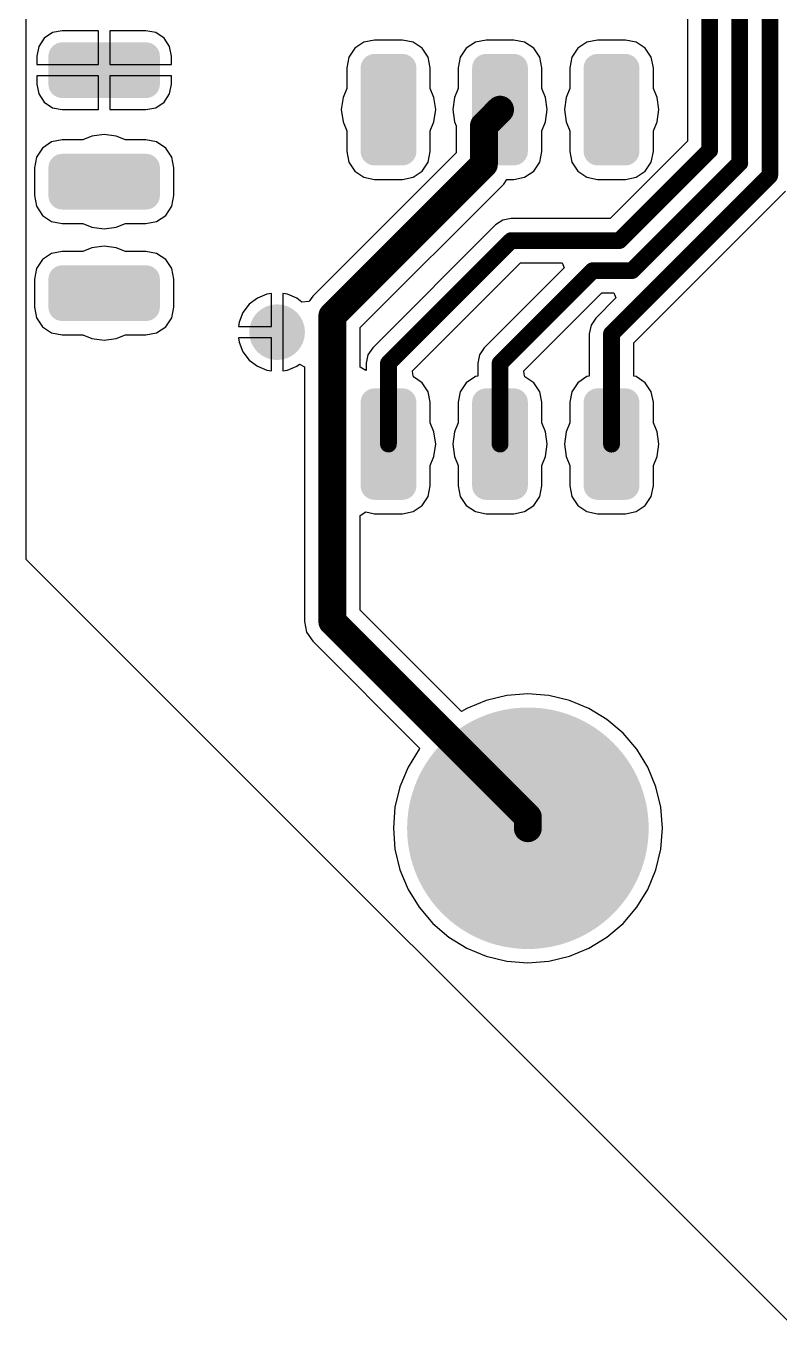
# Model space of a CAD drawing. Header units: millimetres. Extents: x 0 to 2.36, y 0 to 2.36.
# Drawn here: x 0 to 0.676, y 0 to 1.17 of the extents above; entities that cross this region are included whole.
import ezdxf

# ---------------------------------------------------------------- set-up
doc = ezdxf.new("R2010")
doc.units = ezdxf.units.MM
doc.header["$MEASUREMENT"] = 0
for name, color, linetype in [('PadHoleLayer', 156, 'Continuous'), ('TopLayer', 1, 'Continuous'), ('ViaHoleLayer', 16, 'Continuous')]:
    doc.layers.add(name, color=color, linetype=linetype)

# ---------------------------------------------------------------- blocks, each defined once
blk = doc.blocks.new('___6_______B_1')
at = {"layer": 'PadHoleLayer'}
h = blk.add_hatch(color=156, dxfattribs=at)
edge = h.paths.add_edge_path()
edge.add_arc((0, 0), 0.0169, 0, 360)
h = blk.add_hatch(color=156, dxfattribs=at)
edge = h.paths.add_edge_path()
edge.add_arc((0, -0.1), 0.0169, 0, 360)
h = blk.add_hatch(color=156, dxfattribs=at)
edge = h.paths.add_edge_path()
edge.add_arc((0, -0.2), 0.0169, 0, 360)
h = blk.add_hatch(color=156, dxfattribs=at)
edge = h.paths.add_edge_path()
edge.add_arc((0, -0.3), 0.0169, 0, 360)
h = blk.add_hatch(color=156, dxfattribs=at)
edge = h.paths.add_edge_path()
edge.add_arc((0, -0.4), 0.0169, 0, 360)
h = blk.add_hatch(color=156, dxfattribs=at)
edge = h.paths.add_edge_path()
edge.add_arc((0, -0.5), 0.0169, 0, 360)
at = {"layer": 'TopLayer'}
h = blk.add_hatch(color=1, dxfattribs=at)
edge = h.paths.add_edge_path()
edge.add_arc((0.0375, 0.0125), 0.0125, 0, 90)
edge.add_line((0.0375, 0.025), (-0.0375, 0.025))
edge.add_arc((-0.0375, 0.0125), 0.0125, 90, 180)
edge.add_line((-0.05, 0.0125), (-0.05, -0.0125))
edge.add_arc((-0.0375, -0.0125), 0.0125, 180, 270)
edge.add_line((-0.0375, -0.025), (0.0375, -0.025))
edge.add_arc((0.0375, -0.0125), 0.0125, 270, 360)
edge.add_line((0.05, -0.0125), (0.05, 0.0125))
h = blk.add_hatch(color=1, dxfattribs=at)
edge = h.paths.add_edge_path()
edge.add_arc((0.0375, -0.0875), 0.0125, 0, 90)
edge.add_line((0.0375, -0.075), (-0.0375, -0.075))
edge.add_arc((-0.0375, -0.0875), 0.0125, 90, 180)
edge.add_line((-0.05, -0.0875), (-0.05, -0.1125))
edge.add_arc((-0.0375, -0.1125), 0.0125, 180, 270)
edge.add_line((-0.0375, -0.125), (0.0375, -0.125))
edge.add_arc((0.0375, -0.1125), 0.0125, 270, 360)
edge.add_line((0.05, -0.1125), (0.05, -0.0875))
h = blk.add_hatch(color=1, dxfattribs=at)
edge = h.paths.add_edge_path()
edge.add_arc((0.0375, -0.1875), 0.0125, 0, 90)
edge.add_line((0.0375, -0.175), (-0.0375, -0.175))
edge.add_arc((-0.0375, -0.1875), 0.0125, 90, 180)
edge.add_line((-0.05, -0.1875), (-0.05, -0.2125))
edge.add_arc((-0.0375, -0.2125), 0.0125, 180, 270)
edge.add_line((-0.0375, -0.225), (0.0375, -0.225))
edge.add_arc((0.0375, -0.2125), 0.0125, 270, 360)
edge.add_line((0.05, -0.2125), (0.05, -0.1875))
h = blk.add_hatch(color=1, dxfattribs=at)
edge = h.paths.add_edge_path()
edge.add_arc((0.0375, -0.2875), 0.0125, 0, 90)
edge.add_line((0.0375, -0.275), (-0.0375, -0.275))
edge.add_arc((-0.0375, -0.2875), 0.0125, 90, 180)
edge.add_line((-0.05, -0.2875), (-0.05, -0.3125))
edge.add_arc((-0.0375, -0.3125), 0.0125, 180, 270)
edge.add_line((-0.0375, -0.325), (0.0375, -0.325))
edge.add_arc((0.0375, -0.3125), 0.0125, 270, 360)
edge.add_line((0.05, -0.3125), (0.05, -0.2875))
h = blk.add_hatch(color=1, dxfattribs=at)
edge = h.paths.add_edge_path()
edge.add_arc((0.0375, -0.3875), 0.0125, 0, 90)
edge.add_line((0.0375, -0.375), (-0.0375, -0.375))
edge.add_arc((-0.0375, -0.3875), 0.0125, 90, 180)
edge.add_line((-0.05, -0.3875), (-0.05, -0.4125))
edge.add_arc((-0.0375, -0.4125), 0.0125, 180, 270)
edge.add_line((-0.0375, -0.425), (0.0375, -0.425))
edge.add_arc((0.0375, -0.4125), 0.0125, 270, 360)
edge.add_line((0.05, -0.4125), (0.05, -0.3875))
h = blk.add_hatch(color=1, dxfattribs=at)
edge = h.paths.add_edge_path()
edge.add_arc((0.0375, -0.4875), 0.0125, 0, 90)
edge.add_line((0.0375, -0.475), (-0.0375, -0.475))
edge.add_arc((-0.0375, -0.4875), 0.0125, 90, 180)
edge.add_line((-0.05, -0.4875), (-0.05, -0.5125))
edge.add_arc((-0.0375, -0.5125), 0.0125, 180, 270)
edge.add_line((-0.0375, -0.525), (0.0375, -0.525))
edge.add_arc((0.0375, -0.5125), 0.0125, 270, 360)
edge.add_line((0.05, -0.5125), (0.05, -0.4875))
blk = doc.blocks.new('PCBC_________1_25')
at = {"layer": 'PadHoleLayer'}
h = blk.add_hatch(color=156, dxfattribs=at)
edge = h.paths.add_edge_path()
edge.add_arc((0, 0.2), 0.0169, 0, 360)
h = blk.add_hatch(color=156, dxfattribs=at)
edge = h.paths.add_edge_path()
edge.add_arc((0.3, 0.2), 0.0169, 0, 360)
h = blk.add_hatch(color=156, dxfattribs=at)
edge = h.paths.add_edge_path()
edge.add_arc((0, 0.1), 0.0169, 0, 360)
h = blk.add_hatch(color=156, dxfattribs=at)
edge = h.paths.add_edge_path()
edge.add_arc((0.3, 0.1), 0.0169, 0, 360)
h = blk.add_hatch(color=156, dxfattribs=at)
edge = h.paths.add_edge_path()
edge.add_arc((0, 0), 0.0169, 0, 360)
h = blk.add_hatch(color=156, dxfattribs=at)
edge = h.paths.add_edge_path()
edge.add_arc((0.3, 0), 0.0169, 0, 360)
at = {"layer": 'TopLayer'}
h = blk.add_hatch(color=1, dxfattribs=at)
edge = h.paths.add_edge_path()
edge.add_arc((-0.0375, 0.1875), 0.0125, 180, 270)
edge.add_line((-0.0375, 0.175), (0.0375, 0.175))
edge.add_arc((0.0375, 0.1875), 0.0125, 270, 360)
edge.add_line((0.05, 0.1875), (0.05, 0.2125))
edge.add_arc((0.0375, 0.2125), 0.0125, 0, 90)
edge.add_line((0.0375, 0.225), (-0.0375, 0.225))
edge.add_arc((-0.0375, 0.2125), 0.0125, 90, 180)
edge.add_line((-0.05, 0.2125), (-0.05, 0.1875))
h = blk.add_hatch(color=1, dxfattribs=at)
edge = h.paths.add_edge_path()
edge.add_arc((0.2625, 0.1875), 0.0125, 180, 270)
edge.add_line((0.2625, 0.175), (0.3375, 0.175))
edge.add_arc((0.3375, 0.1875), 0.0125, 270, 360)
edge.add_line((0.35, 0.1875), (0.35, 0.2125))
edge.add_arc((0.3375, 0.2125), 0.0125, 0, 90)
edge.add_line((0.3375, 0.225), (0.2625, 0.225))
edge.add_arc((0.2625, 0.2125), 0.0125, 90, 180)
edge.add_line((0.25, 0.2125), (0.25, 0.1875))
h = blk.add_hatch(color=1, dxfattribs=at)
edge = h.paths.add_edge_path()
edge.add_arc((-0.0375, 0.0875), 0.0125, 180, 270)
edge.add_line((-0.0375, 0.075), (0.0375, 0.075))
edge.add_arc((0.0375, 0.0875), 0.0125, 270, 360)
edge.add_line((0.05, 0.0875), (0.05, 0.1125))
edge.add_arc((0.0375, 0.1125), 0.0125, 0, 90)
edge.add_line((0.0375, 0.125), (-0.0375, 0.125))
edge.add_arc((-0.0375, 0.1125), 0.0125, 90, 180)
edge.add_line((-0.05, 0.1125), (-0.05, 0.0875))
h = blk.add_hatch(color=1, dxfattribs=at)
edge = h.paths.add_edge_path()
edge.add_arc((0.2625, 0.0875), 0.0125, 180, 270)
edge.add_line((0.2625, 0.075), (0.3375, 0.075))
edge.add_arc((0.3375, 0.0875), 0.0125, 270, 360)
edge.add_line((0.35, 0.0875), (0.35, 0.1125))
edge.add_arc((0.3375, 0.1125), 0.0125, 0, 90)
edge.add_line((0.3375, 0.125), (0.2625, 0.125))
edge.add_arc((0.2625, 0.1125), 0.0125, 90, 180)
edge.add_line((0.25, 0.1125), (0.25, 0.0875))
h = blk.add_hatch(color=1, dxfattribs=at)
edge = h.paths.add_edge_path()
edge.add_arc((-0.0375, -0.0125), 0.0125, 180, 270)
edge.add_line((-0.0375, -0.025), (0.0375, -0.025))
edge.add_arc((0.0375, -0.0125), 0.0125, 270, 360)
edge.add_line((0.05, -0.0125), (0.05, 0.0125))
edge.add_arc((0.0375, 0.0125), 0.0125, 0, 90)
edge.add_line((0.0375, 0.025), (-0.0375, 0.025))
edge.add_arc((-0.0375, 0.0125), 0.0125, 90, 180)
edge.add_line((-0.05, 0.0125), (-0.05, -0.0125))
h = blk.add_hatch(color=1, dxfattribs=at)
edge = h.paths.add_edge_path()
edge.add_arc((0.2625, -0.0125), 0.0125, 180, 270)
edge.add_line((0.2625, -0.025), (0.3375, -0.025))
edge.add_arc((0.3375, -0.0125), 0.0125, 270, 360)
edge.add_line((0.35, -0.0125), (0.35, 0.0125))
edge.add_arc((0.3375, 0.0125), 0.0125, 0, 90)
edge.add_line((0.3375, 0.025), (0.2625, 0.025))
edge.add_arc((0.2625, 0.0125), 0.0125, 90, 180)
edge.add_line((0.25, 0.0125), (0.25, -0.0125))

msp = doc.modelspace()

# ---------------------------------------------------------------- hatches: boundary and pattern name
at = {"layer": 'PadHoleLayer'}
h = msp.add_hatch(color=156, dxfattribs=at)
edge = h.paths.add_edge_path()
edge.add_arc((0.45, 0.45), 0.065, 0, 360)
at = {"layer": 'TopLayer'}
h = msp.add_hatch(color=1, dxfattribs=at)
edge = h.paths.add_edge_path()
edge.add_arc((0.2251, 0.895), 0.025, 0, 360)
h = msp.add_hatch(color=1, dxfattribs=at)
edge = h.paths.add_edge_path()
edge.add_arc((0.45, 0.45), 0.1083, 0, 360)
at = {"layer": 'ViaHoleLayer'}
h = msp.add_hatch(color=16, dxfattribs=at)
edge = h.paths.add_edge_path()
edge.add_arc((0.2251, 0.895), 0.014, 0, 360)

# ---------------------------------------------------------------- linework, layer by layer
at = {"layer": 'TopLayer'}
for p, q in [((0, 0.6912), (0, 1.6688)), ((0.5931, 1.1818), (0.5931, 1.0662)), ((0.0163, 1.1587), (0.0113, 1.1513)), ((0.0237, 1.1637), (0.0163, 1.1587)), ((0.0325, 1.1654), (0.0237, 1.1637)), ((0.065, 1.1654), (0.0325, 1.1654)), ((0.065, 1.135), (0.065, 1.1654)), ((0.1075, 1.1654), (0.075, 1.1654)), ((0.075, 1.1654), (0.075, 1.135)), ((0.1163, 1.1637), (0.1075, 1.1654)), ((0.1237, 1.1587), (0.1163, 1.1637)), ((0.1287, 1.1513), (0.1237, 1.1587)), ((0.0113, 1.1513), (0.0096, 1.1425)), ((0.1304, 1.1425), (0.1287, 1.1513)), ((0.2948, 1.1497), (0.2894, 1.1416)), ((0.3029, 1.1551), (0.2948, 1.1497)), ((0.3125, 1.157), (0.3029, 1.1551)), ((0.3375, 1.157), (0.3125, 1.157)), ((0.3471, 1.1551), (0.3375, 1.157)), ((0.3552, 1.1497), (0.3471, 1.1551)), ((0.3606, 1.1416), (0.3552, 1.1497)), ((0.3948, 1.1497), (0.3894, 1.1416)), ((0.4029, 1.1551), (0.3948, 1.1497)), ((0.4125, 1.157), (0.4029, 1.1551)), ((0.4375, 1.157), (0.4125, 1.157)), ((0.4471, 1.1551), (0.4375, 1.157)), ((0.4552, 1.1497), (0.4471, 1.1551)), ((0.4606, 1.1416), (0.4552, 1.1497)), ((0.4948, 1.1497), (0.4894, 1.1416)), ((0.5029, 1.1551), (0.4948, 1.1497)), ((0.5125, 1.157), (0.5029, 1.1551)), ((0.5375, 1.157), (0.5125, 1.157)), ((0.5471, 1.1551), (0.5375, 1.157)), ((0.5552, 1.1497), (0.5471, 1.1551)), ((0.5606, 1.1416), (0.5552, 1.1497)), ((0.0096, 1.1425), (0.0096, 1.135)), ((0.0096, 1.135), (0.065, 1.135)), ((0.075, 1.135), (0.1304, 1.135)), ((0.1304, 1.135), (0.1304, 1.1425)), ((0.2894, 1.1416), (0.2875, 1.1321)), ((0.3625, 1.1321), (0.3606, 1.1416)), ((0.3894, 1.1416), (0.3875, 1.1321)), ((0.4625, 1.1321), (0.4606, 1.1416)), ((0.4894, 1.1416), (0.4875, 1.1321)), ((0.5625, 1.1321), (0.5606, 1.1416)), ((0.065, 1.125), (0.0096, 1.125)), ((0.0096, 1.125), (0.0096, 1.1175)), ((0.065, 1.0946), (0.065, 1.125)), ((0.1304, 1.125), (0.075, 1.125)), ((0.075, 1.125), (0.075, 1.0946)), ((0.1304, 1.1175), (0.1304, 1.125)), ((0.2875, 1.1321), (0.2875, 1.1136)), ((0.3625, 1.1136), (0.3625, 1.1321)), ((0.3875, 1.1321), (0.3875, 1.1136)), ((0.4625, 1.1136), (0.4625, 1.1321)), ((0.4875, 1.1321), (0.4875, 1.1136)), ((0.5625, 1.1136), (0.5625, 1.1321)), ((0.0096, 1.1175), (0.0113, 1.1087)), ((0.1287, 1.1087), (0.1304, 1.1175)), ((0.2875, 1.1136), (0.2842, 1.1055)), ((0.3658, 1.1055), (0.3625, 1.1136)), ((0.3875, 1.1136), (0.3842, 1.1055)), ((0.4658, 1.1055), (0.4625, 1.1136)), ((0.4875, 1.1136), (0.4842, 1.1055)), ((0.5658, 1.1055), (0.5625, 1.1136)), ((0.0113, 1.1087), (0.0163, 1.1013)), ((0.0163, 1.1013), (0.0237, 1.0963)), ((0.1163, 1.0963), (0.1237, 1.1013)), ((0.1237, 1.1013), (0.1287, 1.1087)), ((0.2842, 1.1055), (0.2827, 1.0946)), ((0.3673, 1.0946), (0.3658, 1.1055)), ((0.3842, 1.1055), (0.3827, 1.0946)), ((0.4673, 1.0946), (0.4658, 1.1055)), ((0.4842, 1.1055), (0.4827, 1.0946)), ((0.5673, 1.0946), (0.5658, 1.1055)), ((0.0237, 1.0963), (0.0325, 1.0946)), ((0.0325, 1.0946), (0.065, 1.0946)), ((0.075, 1.0946), (0.1075, 1.0946)), ((0.1075, 1.0946), (0.1163, 1.0963)), ((0.2827, 1.0946), (0.2842, 1.0836)), ((0.3658, 1.0836), (0.3673, 1.0946)), ((0.3827, 1.0946), (0.3842, 1.0836)), ((0.4658, 1.0836), (0.4673, 1.0946)), ((0.4827, 1.0946), (0.4842, 1.0836)), ((0.5658, 1.0836), (0.5673, 1.0946)), ((0.2842, 1.0836), (0.2875, 1.0755)), ((0.3625, 1.0755), (0.3658, 1.0836)), ((0.3842, 1.0836), (0.3856, 1.0801)), ((0.3856, 1.0801), (0.3856, 1.0559)), ((0.4625, 1.0755), (0.4658, 1.0836)), ((0.4842, 1.0836), (0.4875, 1.0755)), ((0.5625, 1.0755), (0.5658, 1.0836)), ((0.0229, 1.0656), (0.0148, 1.0602)), ((0.0325, 1.0675), (0.0229, 1.0656)), ((0.0509, 1.0675), (0.0325, 1.0675)), ((0.0591, 1.0708), (0.0509, 1.0675)), ((0.07, 1.0723), (0.0591, 1.0708)), ((0.0809, 1.0708), (0.07, 1.0723)), ((0.0891, 1.0675), (0.0809, 1.0708)), ((0.1075, 1.0675), (0.0891, 1.0675)), ((0.1171, 1.0656), (0.1075, 1.0675)), ((0.1252, 1.0602), (0.1171, 1.0656)), ((0.2875, 1.0755), (0.2875, 1.0571)), ((0.3625, 1.0571), (0.3625, 1.0755)), ((0.4625, 1.0571), (0.4625, 1.0755)), ((0.4875, 1.0755), (0.4875, 1.0571)), ((0.5931, 1.0662), (0.5239, 0.9971)), ((0.5625, 1.0571), (0.5625, 1.0755)), ((0.0148, 1.0602), (0.0094, 1.0521)), ((0.1306, 1.0521), (0.1252, 1.0602)), ((0.3856, 1.0559), (0.257, 0.9273)), ((0.2875, 1.0571), (0.2894, 1.0475)), ((0.3606, 1.0475), (0.3625, 1.0571)), ((0.4606, 1.0475), (0.4625, 1.0571)), ((0.4875, 1.0571), (0.4894, 1.0475)), ((0.5606, 1.0475), (0.5625, 1.0571)), ((0.0094, 1.0521), (0.0075, 1.0425)), ((0.0075, 1.0425), (0.0075, 1.0175)), ((0.1325, 1.0425), (0.1306, 1.0521)), ((0.1325, 1.0175), (0.1325, 1.0425)), ((0.2894, 1.0475), (0.2948, 1.0394)), ((0.3552, 1.0394), (0.3606, 1.0475)), ((0.4552, 1.0394), (0.4606, 1.0475)), ((0.4894, 1.0475), (0.4948, 1.0394)), ((0.5552, 1.0394), (0.5606, 1.0475)), ((0.2948, 1.0394), (0.3029, 1.034)), ((0.3029, 1.034), (0.3125, 1.0321)), ((0.3125, 1.0321), (0.3375, 1.0321)), ((0.3375, 1.0321), (0.3471, 1.034)), ((0.3471, 1.034), (0.3552, 1.0394)), ((0.4283, 1.0279), (0.431, 1.0321)), ((0.431, 1.0321), (0.4375, 1.0321)), ((0.4375, 1.0321), (0.4471, 1.034)), ((0.4471, 1.034), (0.4552, 1.0394)), ((0.4948, 1.0394), (0.5029, 1.034)), ((0.5029, 1.034), (0.5125, 1.0321)), ((0.5125, 1.0321), (0.5375, 1.0321)), ((0.5375, 1.0321), (0.5471, 1.034)), ((0.5471, 1.034), (0.5552, 1.0394)), ((0.2996, 0.8993), (0.4283, 1.0279)), ((0.5449, 0.8854), (0.6811, 1.0216)), ((0.0075, 1.0175), (0.0094, 1.0079)), ((0.0094, 1.0079), (0.0148, 0.9998)), ((0.1252, 0.9998), (0.1306, 1.0079)), ((0.1306, 1.0079), (0.1325, 1.0175)), ((0.0148, 0.9998), (0.0229, 0.9944)), ((0.0229, 0.9944), (0.0325, 0.9925)), ((0.1075, 0.9925), (0.1171, 0.9944)), ((0.1171, 0.9944), (0.1252, 0.9998)), ((0.4275, 0.9956), (0.4211, 0.9912)), ((0.4351, 0.9971), (0.4275, 0.9956)), ((0.5239, 0.9971), (0.4351, 0.9971)), ((0.0325, 0.9925), (0.0509, 0.9925)), ((0.0509, 0.9925), (0.0591, 0.9892)), ((0.0591, 0.9892), (0.07, 0.9877)), ((0.07, 0.9877), (0.0809, 0.9892)), ((0.0809, 0.9892), (0.0891, 0.9925)), ((0.0891, 0.9925), (0.1075, 0.9925)), ((0.4211, 0.9912), (0.3109, 0.8811)), ((0.0591, 0.9708), (0.0509, 0.9675)), ((0.07, 0.9723), (0.0591, 0.9708)), ((0.0809, 0.9708), (0.07, 0.9723)), ((0.0891, 0.9675), (0.0809, 0.9708)), ((0.0148, 0.9602), (0.0094, 0.9521)), ((0.0229, 0.9656), (0.0148, 0.9602)), ((0.0325, 0.9675), (0.0229, 0.9656)), ((0.0509, 0.9675), (0.0325, 0.9675)), ((0.1075, 0.9675), (0.0891, 0.9675)), ((0.1171, 0.9656), (0.1075, 0.9675)), ((0.1252, 0.9602), (0.1171, 0.9656)), ((0.1306, 0.9521), (0.1252, 0.9602)), ((0.0094, 0.9521), (0.0075, 0.9425)), ((0.1325, 0.9425), (0.1306, 0.9521)), ((0.3464, 0.8604), (0.4434, 0.9573)), ((0.4825, 0.9527), (0.4109, 0.8811)), ((0.4434, 0.9573), (0.4806, 0.9573)), ((0.4806, 0.9573), (0.4825, 0.9527)), ((0.0075, 0.9425), (0.0075, 0.9175)), ((0.1325, 0.9175), (0.1325, 0.9425)), ((0.2075, 0.9256), (0.2002, 0.92)), ((0.216, 0.9291), (0.2075, 0.9256)), ((0.2201, 0.9296), (0.216, 0.9291)), ((0.2201, 0.9), (0.2201, 0.9296)), ((0.2343, 0.9291), (0.2301, 0.9296)), ((0.2301, 0.9296), (0.2301, 0.895)), ((0.2428, 0.9256), (0.2343, 0.9291)), ((0.2474, 0.922), (0.2428, 0.9256)), ((0.257, 0.9273), (0.2541, 0.923)), ((0.4464, 0.8604), (0.5164, 0.9303)), ((0.5289, 0.9257), (0.5109, 0.9077)), ((0.5164, 0.9303), (0.527, 0.9303)), ((0.527, 0.9303), (0.5289, 0.9257)), ((0.0075, 0.9175), (0.0094, 0.9079)), ((0.1306, 0.9079), (0.1325, 0.9175)), ((0.1945, 0.9127), (0.191, 0.9041)), ((0.2002, 0.92), (0.1945, 0.9127)), ((0.2536, 0.9226), (0.2474, 0.922)), ((0.2541, 0.923), (0.2536, 0.9226)), ((0.0094, 0.9079), (0.0148, 0.8998)), ((0.1252, 0.8998), (0.1306, 0.9079)), ((0.191, 0.9041), (0.1905, 0.9)), ((0.5066, 0.9012), (0.5051, 0.8936)), ((0.5109, 0.9077), (0.5066, 0.9012)), ((0.0148, 0.8998), (0.0229, 0.8944)), ((0.0229, 0.8944), (0.0325, 0.8925)), ((0.0325, 0.8925), (0.0509, 0.8925)), ((0.0509, 0.8925), (0.0591, 0.8892)), ((0.0591, 0.8892), (0.07, 0.8877)), ((0.07, 0.8877), (0.0809, 0.8892)), ((0.0809, 0.8892), (0.0891, 0.8925)), ((0.0891, 0.8925), (0.1075, 0.8925)), ((0.1075, 0.8925), (0.1171, 0.8944)), ((0.1171, 0.8944), (0.1252, 0.8998)), ((0.1905, 0.9), (0.2201, 0.9)), ((0.2201, 0.89), (0.1905, 0.89)), ((0.1905, 0.89), (0.191, 0.8859)), ((0.2201, 0.8604), (0.2201, 0.89)), ((0.2301, 0.895), (0.2301, 0.8604)), ((0.2996, 0.8636), (0.2996, 0.8993)), ((0.5051, 0.8936), (0.5051, 0.8556)), ((0.191, 0.8859), (0.1945, 0.8773)), ((0.1945, 0.8773), (0.2002, 0.87)), ((0.3109, 0.8811), (0.3066, 0.8747)), ((0.4109, 0.8811), (0.4066, 0.8747)), ((0.5449, 0.8556), (0.5449, 0.8854)), ((0.2002, 0.87), (0.2075, 0.8644)), ((0.2428, 0.8644), (0.2452, 0.8663)), ((0.2452, 0.8663), (0.2496, 0.864)), ((0.3066, 0.8747), (0.3051, 0.8671)), ((0.3051, 0.8671), (0.3051, 0.861)), ((0.4066, 0.8747), (0.4051, 0.8671)), ((0.4051, 0.8671), (0.4051, 0.8556)), ((0.2075, 0.8644), (0.216, 0.8609)), ((0.216, 0.8609), (0.2201, 0.8604)), ((0.2301, 0.8604), (0.2343, 0.8609)), ((0.2343, 0.8609), (0.2428, 0.8644)), ((0.2496, 0.864), (0.2496, 0.6354)), ((0.3046, 0.8607), (0.2996, 0.8636)), ((0.3051, 0.861), (0.3046, 0.8607)), ((0.3468, 0.8574), (0.3464, 0.8604)), ((0.3474, 0.8549), (0.3468, 0.8574)), ((0.3552, 0.8497), (0.3474, 0.8549)), ((0.4029, 0.8551), (0.3948, 0.8497)), ((0.4051, 0.8556), (0.4029, 0.8551)), ((0.4468, 0.8574), (0.4464, 0.8604)), ((0.4474, 0.8549), (0.4468, 0.8574)), ((0.4552, 0.8497), (0.4474, 0.8549)), ((0.5029, 0.8551), (0.4948, 0.8497)), ((0.5051, 0.8556), (0.5029, 0.8551)), ((0.5471, 0.8551), (0.5449, 0.8556)), ((0.5552, 0.8497), (0.5471, 0.8551)), ((0.3606, 0.8416), (0.3552, 0.8497)), ((0.3948, 0.8497), (0.3894, 0.8416)), ((0.4606, 0.8416), (0.4552, 0.8497)), ((0.4948, 0.8497), (0.4894, 0.8416)), ((0.5606, 0.8416), (0.5552, 0.8497)), ((0.3625, 0.8321), (0.3606, 0.8416)), ((0.3625, 0.8136), (0.3625, 0.8321)), ((0.3894, 0.8416), (0.3875, 0.8321)), ((0.3875, 0.8321), (0.3875, 0.8136)), ((0.4625, 0.8321), (0.4606, 0.8416)), ((0.4625, 0.8136), (0.4625, 0.8321)), ((0.4894, 0.8416), (0.4875, 0.8321)), ((0.4875, 0.8321), (0.4875, 0.8136)), ((0.5625, 0.8321), (0.5606, 0.8416)), ((0.5625, 0.8136), (0.5625, 0.8321)), ((0.3658, 0.8055), (0.3625, 0.8136)), ((0.3875, 0.8136), (0.3842, 0.8055)), ((0.4658, 0.8055), (0.4625, 0.8136)), ((0.4875, 0.8136), (0.4842, 0.8055)), ((0.5658, 0.8055), (0.5625, 0.8136)), ((0.3673, 0.7946), (0.3658, 0.8055)), ((0.3842, 0.8055), (0.3827, 0.7946)), ((0.4673, 0.7946), (0.4658, 0.8055)), ((0.4842, 0.8055), (0.4827, 0.7946)), ((0.5673, 0.7946), (0.5658, 0.8055)), ((0.3658, 0.7836), (0.3673, 0.7946)), ((0.3827, 0.7946), (0.3842, 0.7836)), ((0.4658, 0.7836), (0.4673, 0.7946)), ((0.4827, 0.7946), (0.4842, 0.7836)), ((0.5658, 0.7836), (0.5673, 0.7946)), ((0.3625, 0.7755), (0.3658, 0.7836)), ((0.3625, 0.7571), (0.3625, 0.7755)), ((0.3842, 0.7836), (0.3875, 0.7755)), ((0.3875, 0.7755), (0.3875, 0.7571)), ((0.4625, 0.7755), (0.4658, 0.7836)), ((0.4625, 0.7571), (0.4625, 0.7755)), ((0.4842, 0.7836), (0.4875, 0.7755)), ((0.4875, 0.7755), (0.4875, 0.7571)), ((0.5625, 0.7755), (0.5658, 0.7836)), ((0.5625, 0.7571), (0.5625, 0.7755)), ((0.3606, 0.7475), (0.3625, 0.7571)), ((0.3875, 0.7571), (0.3894, 0.7475)), ((0.4606, 0.7475), (0.4625, 0.7571)), ((0.4875, 0.7571), (0.4894, 0.7475)), ((0.5606, 0.7475), (0.5625, 0.7571)), ((0.3471, 0.734), (0.3552, 0.7394)), ((0.3552, 0.7394), (0.3606, 0.7475)), ((0.3894, 0.7475), (0.3948, 0.7394)), ((0.3948, 0.7394), (0.4029, 0.734)), ((0.4471, 0.734), (0.4552, 0.7394)), ((0.4552, 0.7394), (0.4606, 0.7475)), ((0.4894, 0.7475), (0.4948, 0.7394)), ((0.4948, 0.7394), (0.5029, 0.734)), ((0.5471, 0.734), (0.5552, 0.7394)), ((0.5552, 0.7394), (0.5606, 0.7475)), ((0.2996, 0.7307), (0.3046, 0.7337)), ((0.2996, 0.6457), (0.2996, 0.7307)), ((0.3046, 0.7337), (0.3125, 0.7321)), ((0.3125, 0.7321), (0.3375, 0.7321)), ((0.3375, 0.7321), (0.3471, 0.734)), ((0.4029, 0.734), (0.4125, 0.7321)), ((0.4125, 0.7321), (0.4375, 0.7321)), ((0.4375, 0.7321), (0.4471, 0.734)), ((0.5029, 0.734), (0.5125, 0.7321)), ((0.5125, 0.7321), (0.5375, 0.7321)), ((0.5375, 0.7321), (0.5471, 0.734)), ((0.6912, 0), (0, 0.6912)), ((0.3906, 0.5547), (0.2996, 0.6457)), ((0.2496, 0.6354), (0.2515, 0.6258)), ((0.2515, 0.6258), (0.257, 0.6177)), ((0.257, 0.6177), (0.353, 0.5216)), ((0.4127, 0.5647), (0.3952, 0.5575)), ((0.4311, 0.5692), (0.4127, 0.5647)), ((0.45, 0.5706), (0.4311, 0.5692)), ((0.4689, 0.5692), (0.45, 0.5706)), ((0.4873, 0.5647), (0.4689, 0.5692)), ((0.5048, 0.5575), (0.4873, 0.5647)), ((0.3952, 0.5575), (0.3906, 0.5547)), ((0.5209, 0.5476), (0.5048, 0.5575)), ((0.5353, 0.5353), (0.5209, 0.5476)), ((0.5476, 0.5209), (0.5353, 0.5353)), ((0.3524, 0.5209), (0.3425, 0.5048)), ((0.353, 0.5216), (0.3524, 0.5209)), ((0.5575, 0.5048), (0.5476, 0.5209)), ((0.3425, 0.5048), (0.3353, 0.4873)), ((0.5647, 0.4873), (0.5575, 0.5048)), ((0.3353, 0.4873), (0.3308, 0.4689)), ((0.5692, 0.4689), (0.5647, 0.4873)), ((0.3308, 0.4689), (0.3294, 0.45)), ((0.5706, 0.45), (0.5692, 0.4689)), ((0.3294, 0.45), (0.3308, 0.4311)), ((0.5692, 0.4311), (0.5706, 0.45)), ((0.3308, 0.4311), (0.3353, 0.4127)), ((0.5647, 0.4127), (0.5692, 0.4311)), ((0.3353, 0.4127), (0.3425, 0.3952)), ((0.5575, 0.3952), (0.5647, 0.4127)), ((0.3425, 0.3952), (0.3524, 0.3791)), ((0.5476, 0.3791), (0.5575, 0.3952)), ((0.3524, 0.3791), (0.3647, 0.3647)), ((0.5353, 0.3647), (0.5476, 0.3791)), ((0.3647, 0.3647), (0.3791, 0.3524)), ((0.5209, 0.3524), (0.5353, 0.3647)), ((0.3791, 0.3524), (0.3952, 0.3425)), ((0.5048, 0.3425), (0.5209, 0.3524)), ((0.3952, 0.3425), (0.4127, 0.3353)), ((0.4873, 0.3353), (0.5048, 0.3425)), ((0.4127, 0.3353), (0.4311, 0.3308)), ((0.4311, 0.3308), (0.45, 0.3294)), ((0.45, 0.3294), (0.4689, 0.3308)), ((0.4689, 0.3308), (0.4873, 0.3353))]:
    msp.add_line(p, q, dxfattribs=at)
for points, const_width in [([(0.613, 1.058), (0.613, 1.3823)], 0.015), ([(0.64, 1.0468), (0.64, 1.3711)], 0.015), ([(0.667, 1.0356), (0.667, 1.3599)], 0.015), ([(0.4106, 1.0801), (0.425, 1.0946)], 0.025), ([(0.4106, 1.0456), (0.4106, 1.0801)], 0.025), ([(0.5322, 0.9772), (0.613, 1.058)], 0.015), ([(0.2746, 0.9096), (0.4106, 1.0456)], 0.025), ([(0.5434, 0.9502), (0.64, 1.0468)], 0.015), ([(0.525, 0.8936), (0.667, 1.0356)], 0.015), ([(0.325, 0.8671), (0.4351, 0.9772)], 0.015), ([(0.4351, 0.9772), (0.5322, 0.9772)], 0.015), ([(0.425, 0.8671), (0.5081, 0.9502)], 0.015), ([(0.5081, 0.9502), (0.5434, 0.9502)], 0.015), ([(0.2746, 0.6354), (0.2746, 0.9096)], 0.025), ([(0.525, 0.7946), (0.525, 0.8936)], 0.015), ([(0.325, 0.7946), (0.325, 0.8671)], 0.015), ([(0.425, 0.7946), (0.425, 0.8671)], 0.015), ([(0.2746, 0.6354), (0.45, 0.46)], 0.025), ([(0.45, 0.45), (0.45, 0.46)], 0.025)]:
    msp.add_lwpolyline(points, dxfattribs=dict(at, const_width=const_width))
for points, const_width in [([(0.4188, 1.0946, 1), (0.4313, 1.0946, 1)], 0.0125), ([(0.4043, 1.0801, 1), (0.4168, 1.0801, 1)], 0.0125), ([(0.4043, 1.0801, 1), (0.4168, 1.0801, 1)], 0.0125), ([(0.6092, 1.058, 1), (0.6168, 1.058, 1)], 0.0075), ([(0.6092, 1.058, 1), (0.6168, 1.058, 1)], 0.0075), ([(0.4043, 1.0456, 1), (0.4168, 1.0456, 1)], 0.0125), ([(0.4043, 1.0456, 1), (0.4168, 1.0456, 1)], 0.0125), ([(0.6362, 1.0468, 1), (0.6438, 1.0468, 1)], 0.0075), ([(0.6362, 1.0468, 1), (0.6438, 1.0468, 1)], 0.0075), ([(0.6633, 1.0356, 1), (0.6707, 1.0356, 1)], 0.0075), ([(0.6633, 1.0356, 1), (0.6707, 1.0356, 1)], 0.0075), ([(0.4314, 0.9772, 1), (0.4389, 0.9772, 1)], 0.0075), ([(0.4314, 0.9772, 1), (0.4389, 0.9772, 1)], 0.0075), ([(0.5284, 0.9772, 1), (0.5359, 0.9772, 1)], 0.0075), ([(0.5284, 0.9772, 1), (0.5359, 0.9772, 1)], 0.0075), ([(0.5044, 0.9502, 1), (0.5119, 0.9502, 1)], 0.0075), ([(0.5044, 0.9502, 1), (0.5119, 0.9502, 1)], 0.0075), ([(0.5396, 0.9502, 1), (0.5471, 0.9502, 1)], 0.0075), ([(0.5396, 0.9502, 1), (0.5471, 0.9502, 1)], 0.0075), ([(0.2684, 0.9096, 1), (0.2809, 0.9096, 1)], 0.0125), ([(0.2684, 0.9096, 1), (0.2809, 0.9096, 1)], 0.0125), ([(0.5212, 0.8936, 1), (0.5288, 0.8936, 1)], 0.0075), ([(0.5212, 0.8936, 1), (0.5288, 0.8936, 1)], 0.0075), ([(0.3212, 0.8671, 1), (0.3287, 0.8671, 1)], 0.0075), ([(0.3212, 0.8671, 1), (0.3287, 0.8671, 1)], 0.0075), ([(0.4213, 0.8671, 1), (0.4288, 0.8671, 1)], 0.0075), ([(0.4213, 0.8671, 1), (0.4288, 0.8671, 1)], 0.0075), ([(0.3212, 0.7946, 1), (0.3287, 0.7946, 1)], 0.0075), ([(0.4213, 0.7946, 1), (0.4288, 0.7946, 1)], 0.0075), ([(0.5212, 0.7946, 1), (0.5288, 0.7946, 1)], 0.0075), ([(0.2684, 0.6354, 1), (0.2809, 0.6354, 1)], 0.0125), ([(0.2684, 0.6354, 1), (0.2809, 0.6354, 1)], 0.0125), ([(0.4437, 0.46, 1), (0.4562, 0.46, 1)], 0.0125), ([(0.4437, 0.46, 1), (0.4562, 0.46, 1)], 0.0125), ([(0.4437, 0.45, 1), (0.4562, 0.45, 1)], 0.0125)]:
    msp.add_lwpolyline(points, format="xyb", close=True, dxfattribs=dict(at, const_width=const_width))

# ---------------------------------------------------------------- block references
for name, p, rotation in [('___6_______B_1', (0.07, 0.93), 180), ('PCBC_________1_25', (0.525, 0.7946), 90)]:
    msp.add_blockref(name, p, dxfattribs=dict(rotation=rotation))

doc.saveas('drawing.dxf')
